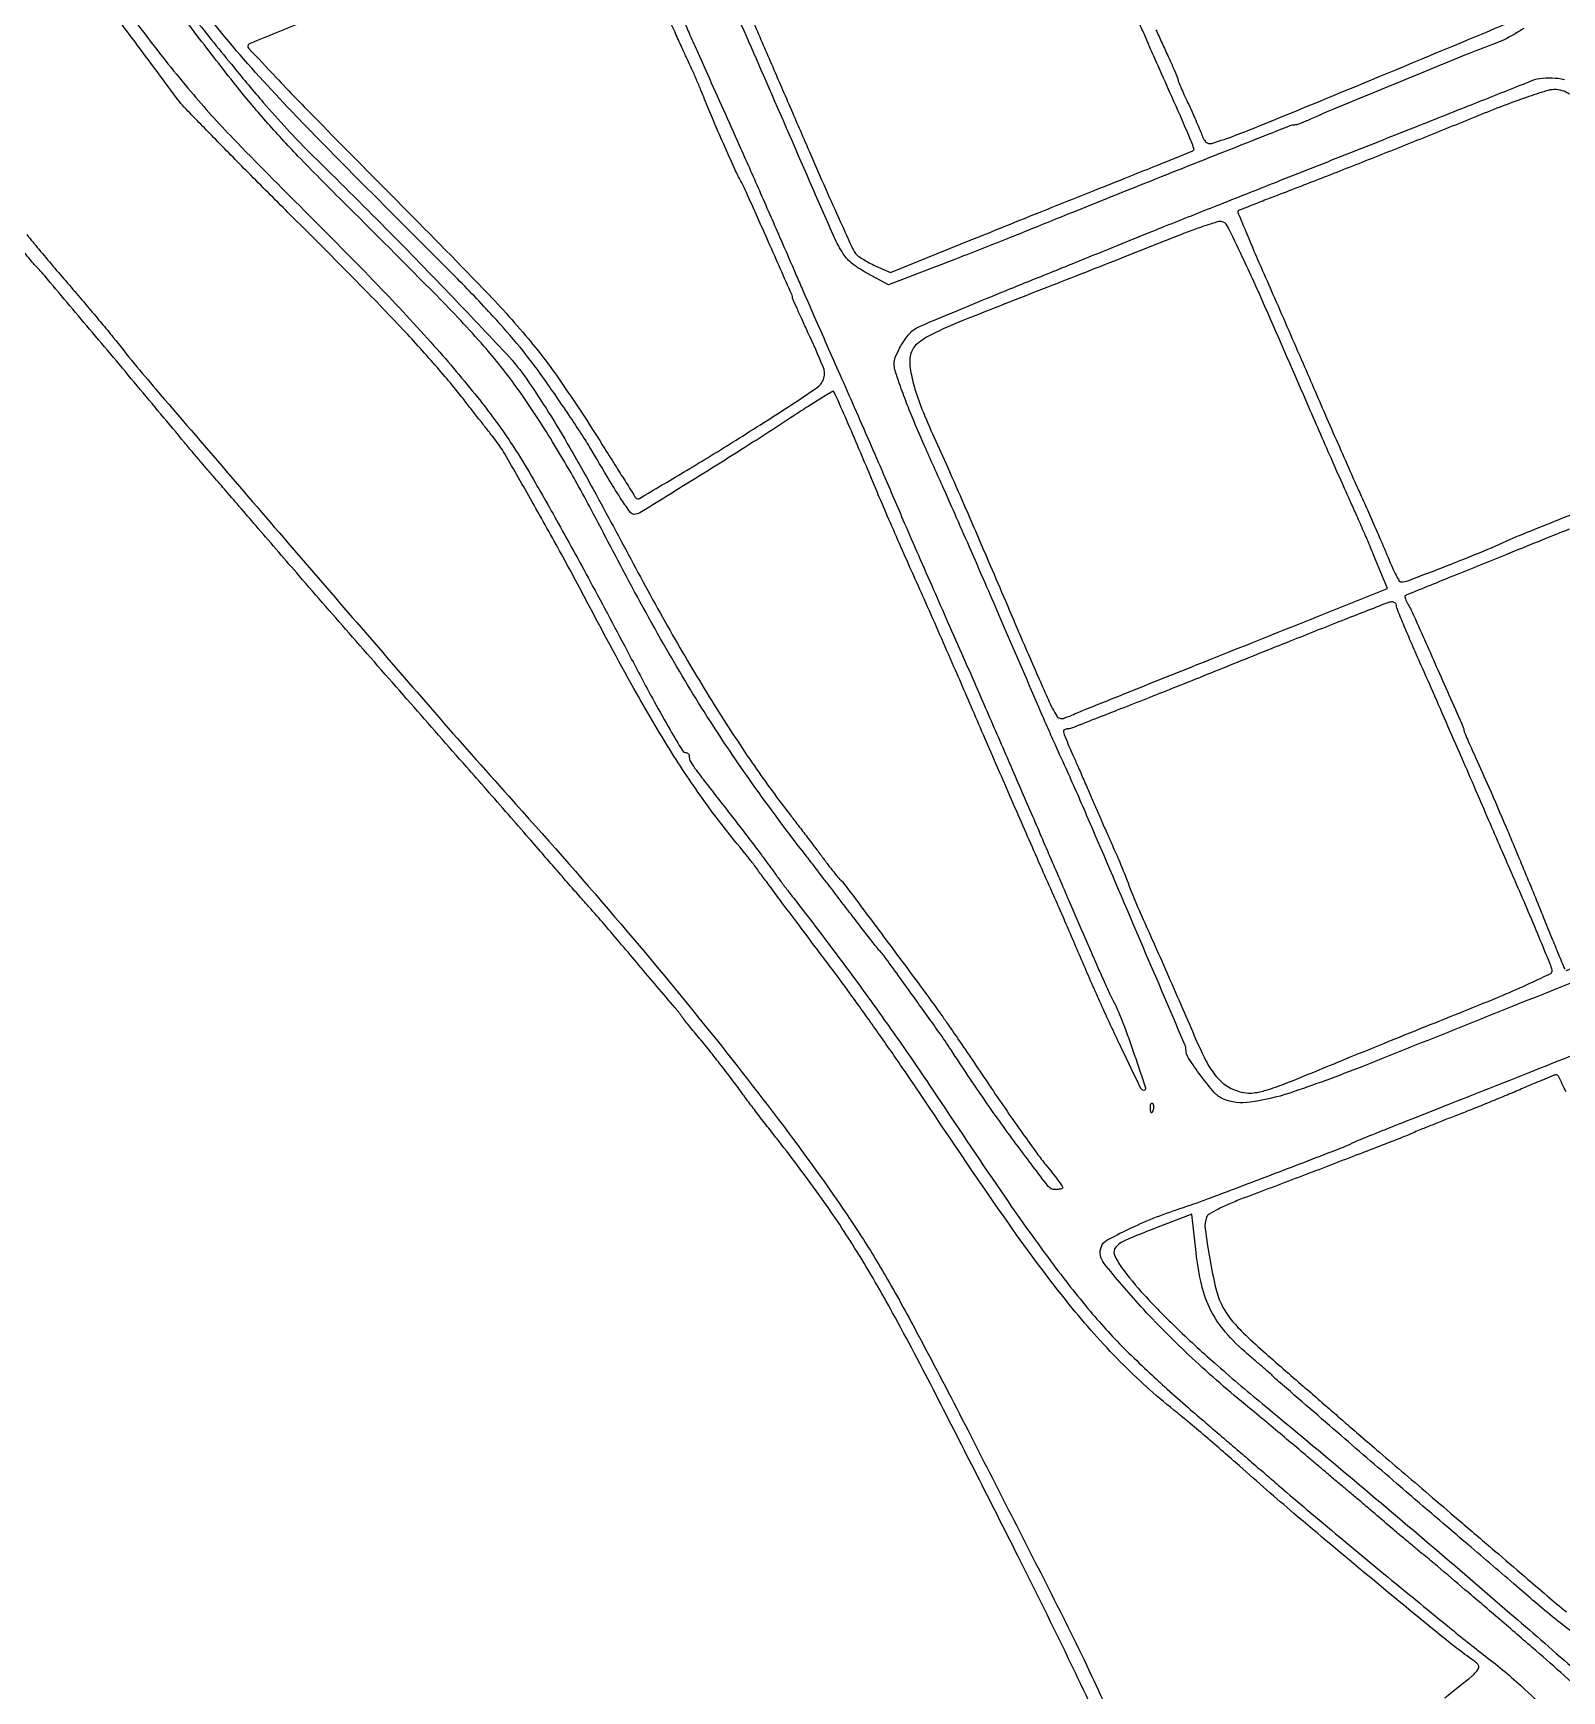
# Model space of a CAD drawing. Extents: x 2 to 2735, y 0 to 1226.
# Drawn here: x 364.8 to 749.6, y 426.8 to 844.1 of the extents above; entities that cross this region are included whole.
import ezdxf

# ---------------------------------------------------------------- set-up
doc = ezdxf.new("R2010")
doc.units = 0

msp = doc.modelspace()

# ---------------------------------------------------------------- linework, layer by layer
for points in [[(542.407993, 855.451125, -0.000004), (545.957241, 847.253221, -0.000002), (550.673105, 836.360374, -0.000002), (555.684902, 824.783754, -0.000002), (560.238606, 814.265042, 0.001751), (564.341096, 804.878803, 0.002657), (567.97995, 796.749434, 0.00099), (571.160711, 789.780261, 0.065739), (571.859319, 788.66951, 0.063568), (572.541174, 788.032886, 0.016813), (573.781751, 787.201323, 0.016782), (575.269199, 786.343074, 0.016536), (576.818117, 785.582018), (580.64774, 783.855099), (601.57387, 792.334273, -0.000465), (610.825533, 796.073001, -0.000317), (621.346699, 800.305626, -0.00032), (631.496768, 804.373949, -0.000645), (639.5, 807.563868, 0.000784), (646.045595, 810.174902, 0.001256), (651.622542, 812.425962, 0.000211), (656.551726, 814.432408, 0.074125), (656.895888, 814.636366, 0.327055), (657.025702, 815.133003, 0.004076), (655.722045, 818.353229, 0.005984), (653.599572, 823.307118, 0.000941), (649.286857, 833, -0.000807), (648.251325, 835.325689, -0.000701), (647.173728, 837.765625, -0.000705), (646.204751, 839.976433, -0.00208), (645.547078, 841.5, 0.003192), (644.806629, 843.204901, 0.0006), (643.428729, 846.312833, 0.000642)], [(982.496197, 857.5, 0.000002), (985.913678, 849.620649, 0.000002), (989.004872, 842.49375, 0.000002), (991.599722, 836.511327, 0.000026)], [(447.219311, 852.76427, 0.000378), (432.608761, 846.868252, 0.000023), (419.453945, 841.547443, 0.063848), (419.125568, 841.362931, 0.446147), (419.036205, 840.394914, 0.002627), (425.910985, 833.052097, 0.005093), (436.396582, 822.193647, 0.000893), (456.369542, 802, -0.003259), (478.155258, 779.764154, -0.017791), (489.422399, 767.251723, -0.024629), (498.095422, 755.801417, -0.010138), (508.745982, 739.5, 0.000502), (511.641924, 734.875322, 0.000799), (514.130055, 730.924783, 0.000154), (516.330996, 727.44495, 0.040399), (516.546264, 727.158836, 0.359033), (517.456898, 727.01597, 0.001056), (528.554045, 733.60612, 0.005258), (540.907615, 741.155028, 0.003566), (554.824087, 750, 0.00955), (562.284126, 755.020877, 0.176281), (563.890982, 757.318367, 0.167086), (563.692339, 760.160819, 0.008371), (559.8548, 768.809199, -0.001624), (558.377179, 772.021564, -0.002561), (557.132347, 774.788609, -0.000623), (556.059233, 777.215142, -0.104158), (556, 777.4964, 0.10454), (555.852217, 778.195501, 0.000127), (549.935246, 791.556396, 0.000577), (544.407007, 803.992231, 0.020258), (542.995122, 806.842163, -0.018382), (541.487904, 809.856055, -0.002605), (538.65091, 816.179133, -0.003184), (535.80933, 822.713992, -0.008108), (533.855513, 827.5, 0.005793), (532.938752, 829.775727, 0.003322), (531.783141, 832.5, 0.003318), (530.58499, 835.223386, 0.005519), (529.534991, 837.5, -0.003722), (528.343003, 840.060244, -0.001244), (526.636927, 843.821875, -0.001238), (524.768588, 847.996217, -0.001412)], [(369.164854, 875.5, 0.001523), (393.203808, 843.598187, 0.012585), (404.535631, 829.411, 0.01763), (415.165447, 817.637531, 0.004599), (433.066877, 799.5, -0.005019), (451.660335, 780.629606, -0.010218), (465.809231, 765.366463, -0.01286), (476.692559, 752.481365, -0.0218), (485.033605, 741.090845, -0.01573), (489.847553, 733.36124, -0.004187), (497.024696, 720.743694, -0.003828), (505.671412, 704.959145, -0.002451), (515.483944, 686.5, 0.002873), (521.14949, 675.863756, 0.00871), (525.170994, 668.717973, 0.005098), (528.261309, 663.56509, 0.258528), (529.25, 663.006323, -0.143551), (529.536032, 662.91985, -0.098533), (529.779688, 662.68113, -0.083245), (529.943889, 662.325996, -0.066845), (530, 661.908161, 0.131471), (530.292327, 660.815625, 0.024652), (531.423673, 659.059013, 0.009622), (533.750789, 655.938135, 0.000705), (540.318236, 647.5, -0.001845), (542.946483, 644.107191, -0.001597), (545.6798, 640.528125, -0.001607), (548.135601, 637.269363, -0.004694), (549.801372, 635, 0.002944), (551.275532, 632.976867, 0.0018), (553.037422, 630.606433, 0.001804), (554.799469, 628.271132, 0.003206), (556.269961, 626.362326, -0.004525), (565.827918, 613.887468, -0.004614), (575.096224, 601.321437, -0.004694), (583.96935, 588.81021, -0.005133), (592.341228, 576.5, 0.003456), (609.481437, 551.113862, 0.010292), (621.694755, 534.055597, 0.014791), (631.528778, 521.681891, 0.024037), (640.66998, 511.853282, 0.003763), (645.863601, 506.857053, 0.006712), (650.221233, 502.837364, 0.004867), (655.531088, 498.162169, 0.00113), (664.550817, 490.410568, -0.000488), (667.384564, 487.981545, -0.000228), (671.052415, 484.828425, -0.000226), (674.897443, 481.51692, -0.000316), (678.329744, 478.55439, 0.004182), (689.658549, 468.927965, 0.00152), (705.877511, 455.461658, 0.00139), (721.83472, 442.36881, 0.006572), (731.102174, 435.008663, -0.022887), (740.393542, 427.121922, -0.008324), (752.84433, 415.139665, -0.008)], [(638.654441, 865.652023, -0.000133), (644.840634, 851.486063, -0.103231)], [(528.502688, 847.5, 0.002486), (529.933603, 844.207821, 0.001084), (531.864324, 839.851068, 0.00075), (534.551012, 833.848001, 0.000245), (538.532118, 825, -0.001502), (542.583749, 815.934414, -0.00076), (547.636512, 804.49009, -0.000759), (552.744784, 792.824297, -0.001271), (556.999264, 783, 0.00166), (558.57713, 779.364217, 0.000343), (561.380411, 772.975, 0.000361), (564.646475, 765.559396, 0.00034), (567.988522, 758, -0.000871), (571.514932, 750.000626, -0.00067), (575.337489, 741.256547, -0.000677), (578.889345, 733.071672, -0.001615), (581.499841, 726.979734, 0.001721), (584.111296, 720.889115, 0.000722), (587.666125, 712.708875, 0.000714), (591.493012, 703.971341, 0.000929), (595.024547, 695.979734, -0.001172), (599.039988, 686.881129, -0.000469), (604.495114, 674.409672, -0.000464), (610.349778, 660.956426, -0.000586), (615.739535, 648.5, 0.000005), (620.768812, 636.839507, 0.000006), (625.536743, 625.78561, 0.000005), (629.566496, 616.443659, 0.000036), (631.52784, 611.897822, 0.002665), (632.92748, 608.701444, 0.002352), (634.42007, 605.383799, 0.002362), (635.793732, 602.405862, 0.007163), (636.766809, 600.397822, -0.025287), (639.141532, 595.008016, -0.008863), (642.018236, 587.046164, -0.002475), (644.852548, 578.607655, -0.511079), (644.413345, 578, -0.287565), (643.662323, 578.470873, -0.000994), (638.820211, 588.526385, -0.005349), (633.924098, 599.032981, -0.005573), (629.321969, 609.5, 0.000663), (627.050498, 614.807048, 0.000704), (624.809697, 620.003125, 0.000669), (622.868133, 624.471526, 0.003243), (621.745885, 627, -0.00282), (618.71598, 633.810988, -0.000375), (612.405995, 648.242979, -0.000468), (605.551016, 663.993785, -0.000667), (599.493099, 678, 0.001227), (596.6146, 684.634845, 0.000698), (593.101916, 692.646875, 0.000696), (589.541839, 700.705828, 0.001151), (586.510427, 707.5, -0.001676), (583.645648, 713.938841, -0.001346), (580.60558, 720.884375, -0.00136), (577.830546, 727.318987, -0.003476), (575.865259, 732, 0.002931), (573.086059, 738.639906, 0.002341), (570.014746, 745.76583, 0.000957), (567.061492, 752.495394, 0.039842), (566.31016, 753.88687, 0.403684), (566.058973, 753.945339, 0.001513), (563.260382, 752.261371, 0.006143), (560.047835, 750.260691, 0.003685), (556.279797, 747.809992, -0.004211), (543.959635, 739.815499, -0.003469), (530.687267, 731.489997, -0.000685), (517.567058, 723.411077, -0.138515), (516.111658, 723, -0.240652), (515.169974, 723.481097, -0.010632), (513.017773, 726.594194, -0.010827), (509.940083, 731.481742, -0.00239), (504.885502, 740, 0.011762), (503.095319, 742.891999, 0.00314), (500.109229, 747.409375, 0.003181), (496.649344, 752.502345, 0.003278), (493.159004, 757.5, 0.017756), (487.391521, 765.059845, 0.014138), (480.660355, 772.804576, 0.008939), (471.039435, 782.893713, 0.00224), (454.977948, 799, -0.005319), (429.894331, 824.465296, -0.017324), (414.060731, 842.067062, -0.014286), (397.998148, 862.368782, -0.002755)], [(405.296367, 847.99477, 0.002412), (415.356275, 835.537784, 0.00624), (422.766216, 826.680225, 0.008478), (428.753265, 819.937141, 0.013096), (434.173518, 814.338644, -0.003639), (452.489977, 796.122181, -0.004239), (469.621234, 778.538941, -0.003116), (484.030638, 763.307348, -0.037311), (489.09833, 757, -0.010425), (494.599292, 748.629514, -0.009411), (499.943206, 739.749584, -0.006357), (506.527235, 727.984567, -0.001798), (516.479368, 709.5, 0.007588), (526.445309, 691.492505, 0.009396), (536.288927, 675.050064, 0.010242), (545.832184, 660.443101, 0.014899), (554.88554, 648, -0.001344), (556.813309, 645.49603, -0.000796), (559.099548, 642.5, -0.000797), (561.371033, 639.503556, -0.001372), (563.251837, 637, 0.003133), (564.873936, 634.856576, 0.004422), (566.347987, 632.96875, 0.002607), (567.610849, 631.397443, 0.060609), (568.022765, 631, -0.070648), (568.836797, 630.182521, -0.000165), (578.994645, 616.593261, -0.001191), (588.144719, 604.282754, -0.004482), (593.793489, 596.5, -0.004473), (595.436224, 594.149238, -0.000731), (598.570945, 589.5625, -0.000805), (602.243443, 584.153286, -0.00071), (606.056684, 578.5, 0.003259), (609.973794, 572.756117, 0.003277), (613.958268, 567.074463, 0.003199), (617.495821, 562.166566, 0.013142), (619.735524, 559.264128, -0.004489), (621.369873, 557.220291, -0.006853), (622.74731, 555.415268, -0.002902), (623.88885, 553.857256, -0.157925), (624, 553.514128, -0.285438), (623.876572, 553.315536, -0.0487), (623.441221, 553.151025, -0.040478), (622.82671, 553.037261, -0.025542), (622.097773, 553, -0.233368), (620.2775, 553.898522, -0.003331), (612.748923, 563.862284, -0.008833), (604.48815, 575.366578, -0.006848), (595.891138, 588.16814, 0.010194), (592.831273, 592.659264, 0.001403), (586.24419, 601.861354, 0.000423), (579.05452, 611.828164, 0.051095), (578.010318, 613, -0.041279), (577.630827, 613.409439, -0.000513), (575.42644, 616.226898, -0.001512), (572.888801, 619.497495, -0.000989), (569.981818, 623.283057, 0.000273), (566.877334, 627.337813, 0.000265), (563.736373, 631.431068, 0.000262), (560.969561, 635.028884, 0.000981), (559.227112, 637.283057, -0.010303), (545.945135, 655.144163, -0.012988), (534.435321, 672.229651, -0.012534), (523.510867, 690.380766, -0.008575), (511.985161, 711.5, 0.000932), (505.39317, 724.030681, 0.005171), (501.768803, 730.720746, 0.007605), (498.644566, 736.151592, 0.003693), (494.496134, 743, 0.017722), (486.416713, 755.133262, 0.024789), (478.302319, 765.323549, 0.014372), (466.416727, 778.061865, 0.002339), (442.535798, 802, -0.005303), (431.502281, 813.191859, -0.011931), (423.432235, 821.962725, -0.011935), (415.791413, 831.10674, -0.00531), (406.141298, 843.5, -0.002041), (395.199242, 857.986865, -0.005194)], [(740.031528, 845.342837, -0.018453), (737.593642, 843.816223, -0.018172), (734.918209, 842.402131, -0.024692), (732.403556, 841.337444, 0.008621), (725.406451, 838.636598, 0.000898), (709.10078, 831.983348, 0.000846), (692.754885, 825.247081, 0.009607), (686.348871, 822.449063, -0.009867), (685.076804, 821.894238, -0.011907), (683.860559, 821.425662, -0.010605), (682.824615, 821.079235, -0.07552), (682.303013, 821, 0.094309), (681.166905, 820.783786, 0.000152), (662.120478, 813.255174, 0.001196), (640.833139, 804.774363, 0.000752), (616, 794.768631, -0.001351), (610.017175, 792.366357, -0.000914), (603.185059, 789.658932, -0.000921), (596.573107, 787.066781, -0.001838), (591.332116, 785.045394), (580.164232, 780.785183), (574.859978, 783.642592, -0.039038), (571.075263, 786.080045, -0.087346), (568.760479, 788.583071, -0.038011), (566.477615, 792.800723, -0.002719), (561.107299, 805, 0.000517), (549.359914, 832.007496, 0.000868), (539.430856, 854.662831, 0.000955)], [(647.466884, 844.946435, 0.002185), (649, 841.620939, -0.002433), (650.533046, 838.291249, -0.003736), (651.825, 835.391551, -0.001304), (652.913008, 832.88186, -0.101966), (653, 832.45972, 0.097268), (653.078576, 832.059626, 0.003088), (653.717224, 830.523576, 0.005881), (654.506089, 828.718286, 0.004034), (655.441614, 826.688075, -0.003663), (656.45407, 824.495195, -0.003241), (657.477133, 822.196462, -0.003255), (658.371853, 820.113679, -0.009903), (658.94239, 818.682859, 0.034204), (659.533201, 817.387809, 0.10038), (660.159052, 816.639432, 0.144339), (660.881755, 816.344442, 0.104699), (661.750776, 816.438487, 0.017912), (673.073102, 820.600476, 0.001319), (703.651849, 833.195697, 0.000363), (736.850034, 847.000659, 0.083407)], [(720.185372, 425.084301, 0.000698), (727.051257, 430.584547, 0.050359), (728.082936, 431.599932, 0.054397), (728.628356, 432.425132, 0.178841), (728.706161, 433.062833, 0.147625), (728.350296, 433.67628, 0.033609), (727.409228, 434.444796, -0.016974), (718.937685, 440.905772, -0.002041), (700.803408, 455.860019, -0.002642), (682.209336, 471.488314, -0.006143), (668.47911, 483.446415, 0.003498), (664.479669, 486.967028, 0.002425), (659.911118, 490.893547, 0.002445), (655.486146, 494.622346, 0.005031), (651.97911, 497.489066, -0.029779), (638.490403, 509.676259, -0.024756), (625.637746, 524.124978, -0.01702), (610.567626, 544.219933, -0.005244), (589.216296, 575.5, 0.003746), (583.593929, 583.790094, 0.002662), (577.171845, 593.00296, 0.002687), (570.948024, 601.730881, 0.005709), (566.018599, 608.403693, -0.000524), (561.607384, 614.247236, -0.000472), (557.051318, 620.307716, -0.000472), (552.976441, 625.749477, -0.001495), (550.262484, 629.403693, 0.001185), (548.175717, 632.217067, 0.001512), (546.23782, 634.800491, 0.001173), (544.601387, 636.957799, 0.012691), (543.916313, 637.810745, -0.018561), (534.471117, 649.857289, -0.016802), (525.611076, 662.969791, -0.013385), (516.041788, 679.158443, -0.005932), (504.244719, 701, 0.004716), (497.81184, 712.979654, 0.003485), (490.477866, 726.115792, 0.002064), (483.52712, 738.247182, 0.036149), (480.977859, 742, -0.000943), (479.898213, 743.370973, -0.00022), (478.09245, 745.675, -0.000227), (476.016909, 748.328125, -0.000223), (473.930569, 751, 0.013102), (466.581047, 759.928277, 0.009408), (457.929236, 769.523725, 0.006622), (446.287637, 781.63105, 0.002225), (428.985081, 799, -0.00149), (419.006059, 808.987937, -0.002147), (410.239796, 817.890625, -0.001123), (402.862846, 825.481025, -0.034392), (401.16182, 827.5, 0.001554), (396.462079, 833.885449, 0.001086), (391.125636, 841.056336, 0.001093), (386.01513, 847.861489, 0.002452)], [(781.733631, 617.09701, -0.000819), (752.456616, 605.253556, -0.000892), (699.279252, 583.953117, -0.014405), (681.149015, 577.326967, -0.045701), (671.210342, 574.997294, -0.13369), (664.28889, 575.880338, -0.117617), (662.119138, 577.451913, -0.017778), (658.747658, 581.670684, -0.016499), (655.670194, 586.114606, -0.144158), (655, 588.390807, 0.101212), (654.813567, 589.302377, 0.00004), (641.666693, 620.092192, 0.000543), (630.006489, 647.312388, 0.00506), (624.844143, 659, -0.000773), (621.767606, 665.806773, -0.002799), (619.84114, 670.151464, -0.001124), (617.330782, 675.935019, -0.000043), (608.030224, 697.5, 0.00083), (604.467293, 705.725641, 0.000629), (600.532535, 714.7375, 0.000636), (596.818217, 723.186109, 0.001484), (594.010402, 729.5, -0.000981), (589.209934, 740.265572, -0.004782), (586.561712, 746.393403, -0.007832), (584.700637, 751.016716, -0.007155), (582.92627, 755.836846, -0.010214), (581.80141, 759.254288, -0.074933), (581.548413, 760.951586, -0.096787), (581.846759, 762.465404, -0.022349), (582.940819, 764.836846, -0.025958), (583.811812, 766.327335, -0.023278), (584.862667, 767.776819, -0.023969), (585.929432, 768.988757, -0.064675), (586.825227, 769.701262, -0.036202), (588.353327, 770.478217, -0.000692), (596.557109, 773.914113, -0.001675), (606.153354, 777.879896, -0.001121), (617.158389, 782.356002, 0.000069), (628.199485, 786.81973, 0.000101), (637.909027, 790.748984, 0.000047), (646.181481, 794.099539, 0.001878), (648, 794.844249, -0.003673), (649.906059, 795.616831, -0.000041), (662.8375, 800.746825, -0.000127), (677.764045, 806.66249, -0.000083), (695, 813.485043, 0.000173), (712.201099, 820.297403, 0.00027), (727.015625, 826.179791, 0.000072), (739.942925, 831.323062, 0.009636), (741.5, 831.977853, -0.069055), (744.061184, 832.712821, -0.043721), (747.168249, 832.881317, -0.043644), (750.266405, 832.506352, -0.067496)], [(751.529567, 828.776627, 0.15862), (747.694236, 829.922024, 0.070821), (745.690159, 829.586643, 0.006068), (740.738307, 827.949191, 0.007922), (734.860965, 825.821519, 0.006059), (728.5, 823.315495, -0.001248), (715.517944, 818.056119, -0.001232), (702.454298, 812.838956, -0.001268), (689.786702, 807.853243, -0.001584), (678, 803.291685, 0.001139), (674.332312, 801.876003, 0.001782), (671.183598, 800.639451, 0.000465), (668.439905, 799.547694, 0.065729), (668.135653, 799.377146, 0.340858), (668.059149, 799.102433, 0.000742), (669.797201, 794.836506, 0.004239), (671.825175, 789.997497, 0.002567), (674.303624, 784.302319, -0.000736), (677.286592, 777.515829, -0.000418), (680.877361, 769.295056, -0.000418), (684.480733, 761.007684, -0.00069), (687.509259, 754, 0.001129), (690.413014, 747.297223, 0.00086), (693.622525, 739.96875, 0.00087), (696.65483, 733.109578, 0.002042), (698.949336, 728, -0.00195), (700.944879, 723.558372, -0.001702), (702.999112, 718.895313, -0.001711), (704.827554, 714.666798, -0.005078), (706.042061, 711.75, 0.009653), (706.983446, 709.546176, 0.015026), (707.887539, 707.689062, 0.009195), (708.699496, 706.208039, 0.268946), (709.058287, 706, 0.091022), (711.095262, 706.373916, 0.001954), (720.612925, 710.032585, 0.005093), (730.053583, 713.815203, 0.009891), (737.5, 717.060972, -0.011608), (738.990761, 717.704685, -0.000228), (746.690081, 720.815163, -0.000547), (755.685914, 724.433211, -0.000367)], [(363.207629, 793.412291, 0.00158), (366.2625, 789.73977, 0.001656), (369.834364, 785.501823, 0.001568), (373.5, 781.209093, -0.001159), (377.129013, 776.966281, -0.001312), (380.590625, 772.878455, -0.001194), (383.515558, 769.389081, -0.007244), (385, 767.556227, 0.010712), (395.727656, 754.496925, 0.000557), (431.163349, 713.288831, 0.000854), (465.84022, 673.192732, 0.004829), (484.577252, 652.018823, -0.006555), (511.212778, 621.709052, -0.007894), (535.411705, 592.51215, -0.008622), (556.222743, 565.64403, -0.014877), (572.469004, 542.5, -0.014888), (579.383287, 531.285951, -0.008145), (587.218069, 517.161836, -0.004218), (598.719951, 495.161581, -0.000696), (620.492579, 452.5, -0.006474), (631.251553, 430.650475, -0.010391), (639.794929, 411.714658, -0.012041)], [(637.454096, 409.317989, 0.006032), (627.263632, 431.20807, 0.004679), (612.687898, 460.841916, 0.001828), (592.028274, 501.5, 0.00639), (581.186492, 521.995342, 0.013932), (572.240815, 537.361267, 0.01592), (563.254062, 550.873313, 0.011548), (552.436349, 565.346833, -0.001185), (549.634094, 568.93841, -0.001322), (546.950052, 572.414272, -0.001217), (544.677715, 575.388078, -0.006996), (543.5, 576.982988, 0.005606), (540.997628, 580.391587, 0.003877), (538.093616, 584.193947, 0.003834), (535.077979, 588.018711, 0.004873), (532.233477, 591.5, -0.001572), (530.904438, 593.104826, -0.001904), (529.66832, 594.61875, -0.00161), (528.636961, 595.900178, -0.013109), (528.182622, 596.5, 0.019715), (526.423359, 598.759937, 0.000418), (517.302945, 609.550189, 0.00082), (508.614366, 619.778058, 0.007636), (504.789667, 624.12904, -0.003574), (503.016158, 626.113839, -0.000868), (500.11634, 629.417747, -0.00089), (496.804085, 633.218436, -0.000886), (493.5, 637.037049, 0.001193), (489.622588, 641.512716, 0.00052), (484.45535, 647.436094, 0.000515), (478.953437, 653.716828, 0.000687), (473.943745, 659.408009, -0.000702), (459.84525, 675.425358, -0.000627), (445.252578, 692.093295, -0.000649), (431.826066, 707.508455, -0.001385), (421.5, 719.461806, 0.000357), (417.209373, 724.449298, 0.000522), (413.424441, 728.833359, 0.000248), (410.196389, 732.56078, 0.009454), (409.455544, 733.383422, -0.011432), (408.795428, 734.122277, -0.000932), (407.115331, 736.09905, -0.001252), (405.121184, 738.466201, -0.000963), (402.955544, 741.060154, 0.000752), (391.044804, 755.338809, 0.000741), (379.033652, 769.650782, 0.000222), (367.749598, 783.043898, 0.018871), (365.955683, 785.015197, -0.01988), (364.942772, 786.132787, -0.001003), (361.793653, 789.913228, -0.001607)], [(751.5, 719.285497, 0.000309), (735.756918, 712.931161, 0.000508), (722.449959, 707.534821, 0.000031), (710.472096, 702.662436, 0.086108), (710.180712, 702.480486, 0.271417), (710.112692, 702.268683, 0.027163), (710.262194, 701.736023, 0.028221), (710.529172, 701.075986, 0.018504), (710.906459, 700.347379, -0.023813), (712.382726, 697.420804, -0.000603), (718.412343, 683.859385, -0.000154), (724.823572, 669.380689, -0.104515), (725, 668.545873, 0.10116), (725.06041, 668.250342, 0.00117), (725.853925, 666.402468, 0.003514), (726.792821, 664.271329, 0.00228), (727.906979, 661.81977, -0.005191), (731.278088, 654.285935, -0.002303), (735.576397, 644.280363, -0.002167), (740.298348, 633.011906, -0.002022), (745.033737, 621.440351, 0.00069), (747.056397, 616.45989, 0.00111), (748.795519, 612.221416, 0.000169), (750.348013, 608.465161, 0.072718)], [(750.711254, 608.169962, 0.00011), (759.426828, 611.596971, 0.001614)], [(756.445824, 425.001867, 0.008237), (742.192061, 437.740113, 0.000708), (733.48045, 445.249548, 0.000846), (725.25145, 452.298506, 0.000727), (718.295767, 458.218894, 0.005574), (714.99556, 460.95693, -0.002267), (712.59481, 462.922065, -0.001613), (709.921212, 465.145413, -0.001628), (707.383735, 467.283532, -0.003466), (705.438353, 468.95693, 0.002233), (703.499008, 470.633472, 0.001054), (700.981476, 472.781098, 0.001044), (698.336429, 475.018393, 0.001474), (695.969596, 477, -0.001274), (693.562179, 479.013951, -0.000828), (690.789773, 481.353125, -0.000833), (688.091173, 483.645412, -0.001584), (685.929119, 485.5, 0.003077), (683.417722, 487.641263, 0.000778), (679.308677, 491.090348, 0.000794), (674.601388, 495.016423, 0.000802), (669.897876, 498.913952, -0.015483), (655.753396, 511.352726, -0.020245), (643.667524, 523.618075, -0.014538), (634.402773, 534.430371, -0.267576), (633.72502, 538.725798, -0.179074), (635.083895, 540.272638, -0.011984), (640.423823, 542.996139, -0.017082), (646.794535, 545.791655, -0.015856), (653.5, 548.221394, 0.010999), (660.436105, 550.658759, 0.001166), (676.456067, 556.729958, 0.000823), (692.880164, 563.02916, 0.018942), (697.5, 565.013823, -0.01528), (698.957402, 565.652595, -0.000442), (705.228125, 568.1691, -0.000892), (712.616998, 571.11147, -0.000614), (721, 574.420504, 0.001139), (741.435388, 582.5118, 0.000852), (763.921787, 591.518903, 0.000288)], [(750.697596, 577.59202, 0.006261), (748.775775, 581.544143, 0.329542), (748.064788, 581.904404, 0.055465), (747.654286, 581.787034, 0.00081), (745.315906, 580.823309, 0.00221), (742.606795, 579.687603, 0.001455), (739.5, 578.358322, -0.003122), (735.857775, 576.814289, -0.001855), (731.5, 575.017873, -0.001856), (727.141474, 573.258881, -0.003203), (723.5, 571.831944, 0.001769), (720.217187, 570.556397, 0.00181), (716.96875, 569.267367, 0.001753), (714.156592, 568.128193, 0.007591), (712.5, 567.420807, -0.012121), (708.866234, 565.907913, -0.000612), (696.892343, 561.276754, -0.001041), (683.357926, 556.093405, -0.001004), (669.636052, 550.902525, 0.0115), (666.199621, 549.519419, 0.016236), (663.211143, 548.119388, 0.01237), (660.834621, 546.835495, 0.172772), (660.211267, 546.108169, 0.124508), (659.856145, 543.129627, 0.01096), (661.006695, 535.567791, 0.014343), (662.536776, 528.081092, 0.060439), (664.110452, 523.783496, 0.04771), (666.093776, 520.669338, 0.031345), (668.915062, 517.485575, 0.01502), (673.741676, 512.962173, 0.002119), (684, 503.988409, -0.000122), (687.857079, 500.641423, -0.000134), (691.590625, 497.398282, -0.000125), (694.779438, 494.625426, -0.000683), (696.5, 493.124413, 0.00224), (698.465569, 491.42041, 0.000173), (703.759375, 486.875641, 0.000237), (710.078657, 481.45949, 0.000181), (717, 475.537345, -0.000124), (724.534488, 469.092057, -0.000097), (732.706748, 462.094937, -0.000098), (740.308651, 455.581013, -0.000241), (745.895311, 450.787345, 0.007421), (750.766136, 446.727877, 0.014157)], [(753.084385, 440.890631, -0.014105), (742.856956, 449.201584, 0.000428), (738.252467, 453.15716, 0.000199), (732.269825, 458.28363, 0.000197), (725.983917, 463.661331, 0.000275), (720.356956, 468.466091, -0.00123), (708.923543, 478.266703, -0.000566), (694.072899, 491.089356, -0.000096), (678.343304, 504.707285, -0.02389), (677, 505.98795, 0.022828), (676.621605, 506.350237, 0.000603), (674.869342, 507.877202, 0.001265), (672.803715, 509.663708, 0.000865), (670.448823, 511.682923, -0.037549), (664.963952, 517.132168, -0.061374), (661.3168, 522.567543, -0.058644), (658.994874, 528.903874, -0.031185), (657.565057, 537.146933), (656.5, 546.843607), (647.5, 543.371263, 0.007454), (639.682862, 540.220612, 0.114067), (637.337499, 538.527798, 0.286844), (637.026998, 536.600923, 0.057733), (638.814326, 533.437296, 0.028645), (644.439361, 526.578223, 0.014322), (652.275491, 518.541881, 0.012152), (662.182456, 509.403454, 0.007479), (674.259381, 499.110706, -0.001995), (694.5905, 482.164544, -0.001607), (716.315184, 463.789982, -0.001641), (736.574867, 446.42753, -0.003493), (752.105201, 432.839061, -0.00624)]]:
    msp.add_lwpolyline(points, format="xyb")
for points in [[(653, 793.109639, -0.001333), (647.848933, 791.05745, -0.000329), (639.3875, 787.718955, -0.000337), (629.69375, 783.909163, -0.000337), (620, 780.114457, 0.001566), (598.828484, 771.76663, 0.020157), (591.059968, 768.306555, 0.060156), (587.266811, 765.824133, 0.170046), (585.677635, 763.138173, 0.086639), (585.596031, 759.814837, 0.032659), (586.58542, 755.253319, 0.025618), (588.555435, 749.503914, 0.012426), (591.626173, 742.364349, -0.003574), (594.964269, 734.966799, -0.001644), (599.211556, 725.286196, -0.001207), (604.781315, 712.392054, -0.000465), (612.454305, 694.464518, 0.001316), (615.359975, 687.70739, 0.001679), (618.075322, 681.495643, 0.001301), (620.382852, 676.301429, 0.014147), (621.377277, 674.23732, 0.018123), (622.491453, 672.261661, 0.169293), (623.236841, 671.651887, 0.17272), (624.192371, 671.644064, 0.019036), (626.263889, 672.452168, -0.006751), (629.829101, 673.944877, -0.000414), (640.517806, 678.241147, -0.000357), (657.601144, 685.077128, -0.000059), (690.631293, 698.262449), (705.762587, 704.300658), (702.847416, 711.400329, 0.003141), (701.485259, 714.659344, 0.001744), (699.785231, 718.617597, 0.001739), (698.036102, 722.613175, 0.00281), (696.516599, 726, -0.002419), (694.734924, 729.962878, -0.000686), (692.002075, 736.14375, -0.000691), (688.934874, 743.132829, -0.000732), (685.944448, 750, 0.001008), (674.898692, 775.327018, 0.006714), (669.20053, 787.860537, 0.005986), (665.423012, 795.638817, 0.244433), (663.947737, 796.708279, 0.110531), (662.988461, 796.638732, 0.006261), (660.134648, 795.740089, 0.009348), (656.7446, 794.555074, 0.006704)], [(666.001929, 684.947766, -0.001029), (650.76993, 678.834129, -0.001648), (637.738662, 673.684656, -0.000292), (626.208111, 669.179863, -0.093235), (625.251929, 669, 0.130905), (624.427418, 668.780371, 0.322399), (624.182149, 668.240426, 0.052237), (624.573758, 666.982277, 0.001895), (626.577608, 662.370843, -0.000541), (627.781037, 659.621799, -0.000276), (629.286127, 656.16831, -0.000275), (630.833206, 652.607768, -0.000413), (632.178478, 649.5, 0.000853), (633.484392, 646.490429, 0.000671), (634.909069, 643.234375, 0.000678), (636.241269, 640.211915, 0.001676), (637.228675, 638, -0.004938), (638.096479, 636.021435, -0.003541), (639.028835, 633.79375, -0.003575), (639.88654, 631.659651, -0.007681), (640.510547, 630, 0.009028), (641.163396, 628.277737, 0.003486), (642.128337, 625.9125, 0.00345), (643.210298, 623.362163, 0.004254), (644.255664, 621, -0.001743), (647.192979, 614.451768, -0.001057), (650.625212, 606.684025, -0.001033), (654.163132, 598.585692, -0.001264), (657.435666, 591, 0.020751), (660.361366, 584.884964, 0.060208), (663.03501, 581.043411, 0.08478), (665.954353, 578.714608, 0.079855), (669.541426, 577.426251, 0.080341), (672.042508, 577.36344, 0.038546), (675.189913, 578.041805, 0.021427), (679.808053, 579.634919, 0.004424), (687.787482, 582.857959, -0.001313), (694.995097, 585.821536, -0.000539), (704.787573, 589.805602, -0.000533), (715.308386, 594.059719, -0.000684), (725, 597.951128, 0.003728), (734.674582, 601.904258, 0.009524), (741.605814, 604.953195, 0.004785), (746.820044, 607.427265, 0.351043), (747.198449, 608.224846, 0.03931), (746.692983, 609.798502, 0.001005), (743.850489, 616.686479, 0.002399), (740.810283, 623.913611, 0.003123), (737.9536, 630.5, -0.001569), (736.85552, 633.010341, -0.000164), (734.300822, 638.90625, -0.000203), (731.262818, 645.931706, -0.000163), (727.996653, 653.5, 0.000729), (724.428406, 661.742605, 0.000547), (720.477087, 670.8066, 0.000553), (716.739605, 679.328863, 0.001269), (713.902185, 685.735234, -0.002661), (711.640247, 690.880927, -0.004039), (709.733767, 695.380706, -0.00157), (708.142448, 699.257114, -0.096901), (708, 699.985234, 0.124161), (707.903437, 700.3681, 0.10551), (707.632812, 700.686569, 0.094778), (707.22745, 700.891055, 0.080165), (706.75, 700.947766, 0.083029), (705.795068, 700.746784, 0.000261), (694.264629, 696.22622, 0.001475), (681.23374, 691.065149, 0.000921)], [(646.683114, 572.8125, -0.054073), (646.461564, 572.395823, -0.470617), (646.279315, 572.37858, -0.168741), (646.137993, 572.670344, -0.018894), (646.078947, 573.416667, -0.028489), (646.089945, 574.112848, -0.077125), (646.200665, 574.592839, -0.208169), (646.385309, 574.77538, -0.296942), (646.604167, 574.729167, -0.126455), (646.797407, 574.402231, -0.060344), (646.876576, 573.916927, -0.05415), (646.839148, 573.359369, -0.051402)]]:
    msp.add_lwpolyline(points, format="xyb", close=True)

doc.saveas('drawing.dxf')
